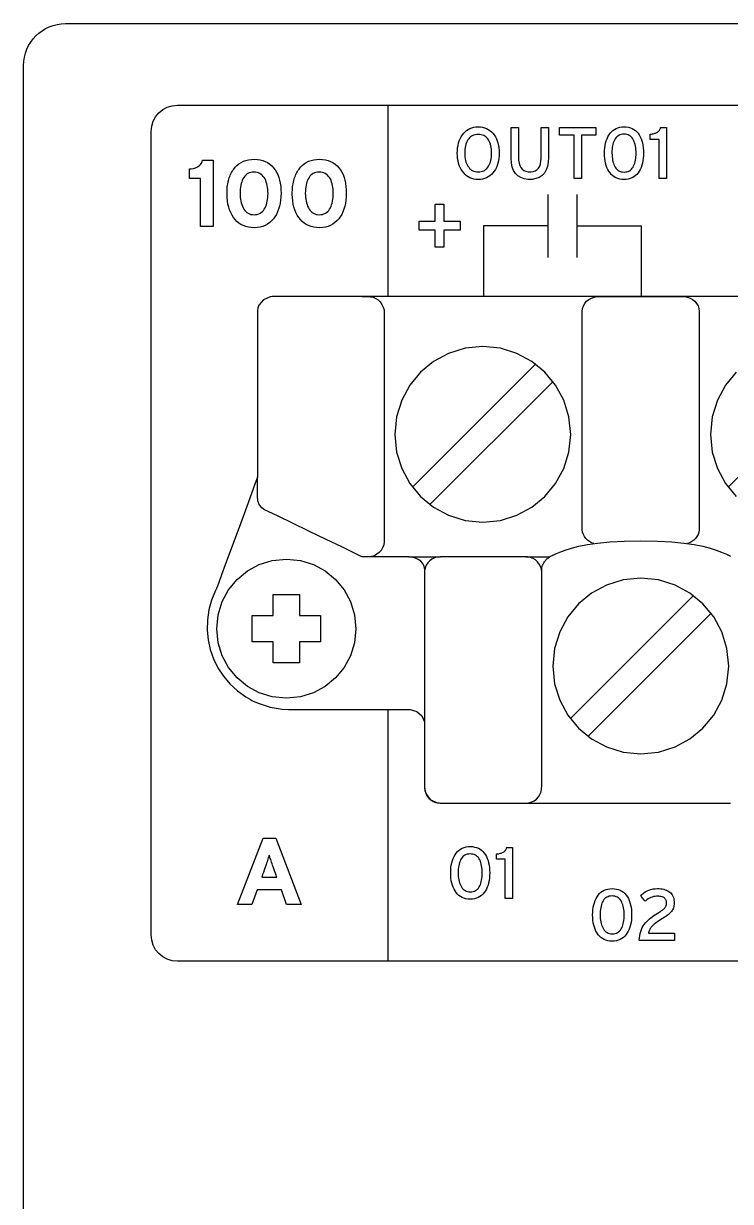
# Model space of a CAD drawing. Extents: x 1 to 47.7, y 0.2 to 35.
# Drawn here: x 25.996 to 27.341, y 12.872 to 15.115 of the extents above; entities that cross this region are included whole.
import ezdxf

# ---------------------------------------------------------------- set-up
doc = ezdxf.new("R2010")
doc.units = 0
doc.header["$MEASUREMENT"] = 0
doc.layers.add('8_0_____DWG', color=7, linetype='CONTINUOUS')

msp = doc.modelspace()

# ---------------------------------------------------------------- linework, layer by layer
at = {"layer": '8_0_____DWG'}
for points in [[(25.9959, 12.8545), (25.9959, 12.9408), (25.9959, 13.026), (25.9959, 13.1102), (25.9959, 13.1932), (25.9959, 13.275), (25.9959, 13.3556), (25.9959, 13.4349), (25.9959, 13.5129), (25.9959, 13.5895), (25.9959, 13.6646), (25.9959, 13.7383), (25.9959, 13.8105), (25.9959, 13.8811), (25.9959, 13.9501), (25.9959, 14.0175), (25.9959, 14.0831), (25.9959, 14.147), (25.9959, 14.209), (25.9959, 14.2692), (25.9959, 14.3276), (25.9959, 14.3839), (25.9959, 14.4383), (25.9959, 14.4906), (25.9959, 14.5409), (25.9959, 14.589), (25.9959, 14.6122), (25.9959, 14.6349), (25.9959, 14.657), (25.9959, 14.6786), (25.9959, 14.6996), (25.9959, 14.72), (25.9959, 14.7398), (25.9959, 14.7591), (25.9959, 14.7777), (25.9959, 14.7958), (25.9959, 14.8132), (25.9959, 14.83), (25.9959, 14.8463), (25.9959, 14.8618), (25.9959, 14.8768), (25.9959, 14.8911), (25.9959, 14.9048), (25.9959, 14.9179), (25.9959, 14.9303), (25.9959, 14.942), (25.9959, 14.9531), (25.9959, 14.9635), (25.9959, 14.9732), (25.9959, 14.9822), (25.9959, 14.9906), (25.9959, 14.9982), (25.9959, 15.0052), (25.9959, 15.0114), (25.9959, 15.0169), (25.9959, 15.0217), (25.9959, 15.0258), (25.9959, 15.0292), (25.9959, 15.0318), (25.9959, 15.0337), (25.9959, 15.0348), (25.9959, 15.0352), (25.9963, 15.0434), (25.9975, 15.0513), (25.9995, 15.059), (26.0022, 15.0663), (26.0056, 15.0733), (26.0096, 15.0799), (26.0142, 15.0861), (26.0193, 15.0918), (26.025, 15.0969), (26.0312, 15.1015), (26.0378, 15.1056), (26.0448, 15.1089), (26.0521, 15.1116), (26.0598, 15.1136), (26.0677, 15.1148), (26.0759, 15.1152), (26.0767, 15.1152), (26.079, 15.1152), (26.0829, 15.1152), (26.0883, 15.1152), (26.0952, 15.1152), (26.1036, 15.1152), (26.1135, 15.1152), (26.1249, 15.1152), (26.1378, 15.1152), (26.1521, 15.1152), (26.1679, 15.1152), (26.185, 15.1152), (26.2036, 15.1152), (26.2237, 15.1152), (26.2451, 15.1152), (26.2678, 15.1152), (26.292, 15.1152), (26.3175, 15.1152), (26.3444, 15.1152), (26.3725, 15.1152), (26.402, 15.1152), (26.4329, 15.1152), (26.465, 15.1152), (26.4984, 15.1152), (26.533, 15.1152), (26.569, 15.1152), (26.6061, 15.1152), (26.6445, 15.1152), (26.6842, 15.1152), (26.725, 15.1152), (26.767, 15.1152), (26.8103, 15.1152), (26.8546, 15.1152), (26.9002, 15.1152), (26.9469, 15.1152), (26.9947, 15.1152), (27.0437, 15.1152), (27.0938, 15.1152), (27.145, 15.1152), (27.1972, 15.1152), (27.2506, 15.1152), (27.305, 15.1152), (27.3604, 15.1152)], [(27.3976, 13.3298), (27.3168, 13.3298), (27.2385, 13.3298), (27.1628, 13.3298), (27.0899, 13.3298), (27.0196, 13.3298), (26.9522, 13.3298), (26.8876, 13.3298), (26.826, 13.3298), (26.7674, 13.3298), (26.7118, 13.3298), (26.6593, 13.3298), (26.6101, 13.3298), (26.5641, 13.3298), (26.5423, 13.3298), (26.5214, 13.3298), (26.5013, 13.3298), (26.4821, 13.3298), (26.4637, 13.3298), (26.4462, 13.3298), (26.4295, 13.3298), (26.4138, 13.3298), (26.399, 13.3298), (26.385, 13.3298), (26.372, 13.3298), (26.3598, 13.3298), (26.3486, 13.3298), (26.3384, 13.3298), (26.329, 13.3298), (26.3207, 13.3298), (26.3132, 13.3298), (26.3068, 13.3298), (26.3013, 13.3298), (26.2968, 13.3298), (26.2932, 13.3298), (26.2907, 13.3298), (26.2892, 13.3298), (26.2887, 13.3298), (26.2786, 13.3308), (26.2692, 13.3337), (26.2607, 13.3383), (26.2533, 13.3444), (26.2472, 13.3518), (26.2426, 13.3603), (26.2397, 13.3697), (26.2387, 13.3798), (26.2387, 13.3809), (26.2387, 13.3842), (26.2387, 13.3896), (26.2387, 13.397), (26.2387, 13.4064), (26.2387, 13.4176), (26.2387, 13.4307), (26.2387, 13.4455), (26.2387, 13.4621), (26.2387, 13.4802), (26.2387, 13.4999), (26.2387, 13.521), (26.2387, 13.5435), (26.2387, 13.5674), (26.2387, 13.5925), (26.2387, 13.6189), (26.2387, 13.6463), (26.2387, 13.6748), (26.2387, 13.7043), (26.2387, 13.7347), (26.2387, 13.7979), (26.2387, 13.8639), (26.2387, 13.9322), (26.2387, 14.0021), (26.2387, 14.1448), (26.2387, 14.2875), (26.2387, 14.3574), (26.2387, 14.4257), (26.2387, 14.4917), (26.2387, 14.5549), (26.2387, 14.5853), (26.2387, 14.6148), (26.2387, 14.6433), (26.2387, 14.6707), (26.2387, 14.6971), (26.2387, 14.7222), (26.2387, 14.7461), (26.2387, 14.7686), (26.2387, 14.7897), (26.2387, 14.8094), (26.2387, 14.8275), (26.2387, 14.8441), (26.2387, 14.8589), (26.2387, 14.872), (26.2387, 14.8832), (26.2387, 14.8926), (26.2387, 14.9), (26.2387, 14.9054), (26.2387, 14.9087), (26.2387, 14.9098), (26.2397, 14.9199), (26.2426, 14.9293), (26.2472, 14.9378), (26.2533, 14.9452), (26.2607, 14.9513), (26.2692, 14.9559), (26.2786, 14.9588), (26.2887, 14.9598), (26.2892, 14.9598), (26.2907, 14.9598), (26.2932, 14.9598), (26.2968, 14.9598), (26.3013, 14.9598), (26.3068, 14.9598), (26.3132, 14.9598), (26.3207, 14.9598), (26.329, 14.9598), (26.3384, 14.9598), (26.3486, 14.9598), (26.3598, 14.9598), (26.372, 14.9598), (26.385, 14.9598), (26.399, 14.9598), (26.4138, 14.9598), (26.4295, 14.9598), (26.4462, 14.9598), (26.4637, 14.9598), (26.4821, 14.9598), (26.5013, 14.9598), (26.5214, 14.9598), (26.5423, 14.9598), (26.5641, 14.9598), (26.6101, 14.9598), (26.6593, 14.9598), (26.7118, 14.9598), (26.7674, 14.9598), (26.826, 14.9598), (26.8876, 14.9598), (26.9522, 14.9598), (27.0196, 14.9598), (27.0899, 14.9598), (27.1628, 14.9598), (27.2385, 14.9598), (27.3168, 14.9598), (27.3976, 14.9598)], [(26.6887, 14.9598), (26.6887, 14.5953)], [(27.0574, 14.9028), (27.0574, 14.8199), (27.0433, 14.8199), (27.0433, 14.9028), (27.0159, 14.9028), (27.0159, 14.9171), (27.0849, 14.9171), (27.0849, 14.9028), (27.0574, 14.9028)], [(26.9934, 14.7899), (26.9934, 14.6699)], [(27.0484, 14.7899), (27.0484, 14.6699)], [(26.7958, 14.7221), (26.7958, 14.6897), (26.7793, 14.6897), (26.7793, 14.7221), (26.7486, 14.7221), (26.7486, 14.7387), (26.7793, 14.7387), (26.7793, 14.7712), (26.7958, 14.7712), (26.7958, 14.7387), (26.8266, 14.7387), (26.8266, 14.7221), (26.7958, 14.7221)], [(26.9934, 14.7299), (26.8709, 14.7299), (26.8709, 14.5953)], [(27.0484, 14.7299), (27.1709, 14.7299), (27.1709, 14.5953)], [(27.4554, 14.5953), (27.339, 14.5953), (27.2278, 14.5953), (27.1225, 14.5953), (27.0234, 14.5953), (26.931, 14.5953), (26.8457, 14.5953), (26.8059, 14.5953), (26.768, 14.5953), (26.7321, 14.5953), (26.6983, 14.5953), (26.6666, 14.5953), (26.6371, 14.5953), (26.6097, 14.5953), (26.5847, 14.5953), (26.562, 14.5953), (26.5417, 14.5953), (26.5239, 14.5953), (26.5086, 14.5953), (26.4958, 14.5953), (26.4856, 14.5953), (26.4781, 14.5953), (26.4734, 14.5953), (26.4709, 14.5953), (26.469, 14.5952), (26.4653, 14.5947), (26.4522, 14.5893), (26.4437, 14.5793), (26.4417, 14.5731), (26.4413, 14.5698), (26.4413, 14.5656), (26.4413, 14.56), (26.4413, 14.5521), (26.4413, 14.5302), (26.4413, 14.5019), (26.4413, 14.4688), (26.4413, 14.3957), (26.4413, 14.3594), (26.4413, 14.3256), (26.4413, 14.2961), (26.4413, 14.2728), (26.4413, 14.2641), (26.4413, 14.2575), (26.4413, 14.2534), (26.4413, 14.252), (26.441, 14.2511), (26.44, 14.2483), (26.4362, 14.2381), (26.4305, 14.2225), (26.4232, 14.2027), (26.4059, 14.1557), (26.3879, 14.1068), (26.3797, 14.0846), (26.3728, 14.0656), (26.3674, 14.051), (26.3641, 14.0419), (26.3633, 14.0399), (26.3632, 14.0396), (26.3613, 14.0359), (26.3536, 14.0175), (26.3484, 13.9987), (26.3456, 13.9796), (26.3452, 13.9605), (26.347, 13.9417), (26.3511, 13.9232), (26.3574, 13.9054), (26.3657, 13.8884), (26.3761, 13.8724), (26.3885, 13.8578), (26.4027, 13.8445), (26.4188, 13.833), (26.4275, 13.8279), (26.4301, 13.8266), (26.4315, 13.8259), (26.4423, 13.821), (26.4648, 13.8137), (26.4882, 13.8097), (26.5001, 13.8091), (26.504, 13.8091), (26.5122, 13.8091), (26.5267, 13.8091), (26.5461, 13.8091), (26.5692, 13.8091), (26.5946, 13.8091), (26.6471, 13.8091), (26.6717, 13.8091), (26.6934, 13.8091), (26.711, 13.8091), (26.7232, 13.8091), (26.7286, 13.8091), (26.7315, 13.809), (26.7439, 13.8052), (26.7534, 13.7971), (26.7589, 13.7857), (26.7589, 13.7836), (26.7589, 13.7775), (26.7589, 13.7683), (26.7589, 13.7566), (26.7589, 13.7), (26.7589, 13.6869), (26.7589, 13.6757), (26.7589, 13.6671), (26.7589, 13.6617), (26.7592, 13.6559), (26.7613, 13.6489), (26.7698, 13.6378), (26.7829, 13.6317), (26.7866, 13.6312), (26.7885, 13.6311), (26.7909, 13.6311), (26.7957, 13.6311), (26.8032, 13.6311), (26.8134, 13.6311), (26.8261, 13.6311), (26.8415, 13.6311), (26.8593, 13.6311), (26.8796, 13.6311), (26.9023, 13.6311), (26.9273, 13.6311), (26.9547, 13.6311), (26.9842, 13.6311), (27.0159, 13.6311), (27.0497, 13.6311), (27.0856, 13.6311), (27.1235, 13.6311), (27.1633, 13.6311), (27.2486, 13.6311), (27.3411, 13.6311)], [(26.64, 14.5953), (26.6404, 14.5953), (26.6417, 14.5953), (26.6435, 14.5953), (26.6456, 14.5953), (26.6478, 14.5953), (26.6497, 14.5953), (26.6513, 14.5953), (26.6522, 14.5953), (26.6552, 14.5951), (26.6608, 14.594), (26.6659, 14.5919), (26.6705, 14.5889), (26.6745, 14.5851), (26.6778, 14.5806), (26.6802, 14.5755), (26.6818, 14.5699), (26.6823, 14.5639), (26.6823, 14.5474), (26.6823, 14.5033), (26.6823, 14.4403), (26.6823, 14.3666), (26.6823, 14.2909), (26.6823, 14.2214), (26.6823, 14.1668), (26.6823, 14.1355), (26.6822, 14.1281), (26.6811, 14.1224), (26.6791, 14.117), (26.6762, 14.1122), (26.6726, 14.108), (26.6683, 14.1046), (26.6634, 14.102), (26.658, 14.1004), (26.6523, 14.0998), (26.6519, 14.0998), (26.6506, 14.0998), (26.6488, 14.0998), (26.6467, 14.0998), (26.6445, 14.0998), (26.6425, 14.0998), (26.641, 14.0998), (26.6401, 14.0998), (26.6381, 14.1007), (26.6246, 14.1072), (26.6012, 14.1186), (26.5714, 14.133), (26.5389, 14.1487), (26.5073, 14.1639), (26.4802, 14.177), (26.4613, 14.1861), (26.4542, 14.1896), (26.4516, 14.1914), (26.4492, 14.1934), (26.4471, 14.1956), (26.4452, 14.1981), (26.4437, 14.2007), (26.4426, 14.2035), (26.4418, 14.2064), (26.4414, 14.2095), (26.4413, 14.2114), (26.4413, 14.2144), (26.4413, 14.2196), (26.4413, 14.2261), (26.4413, 14.2333), (26.4413, 14.2403), (26.4413, 14.2463), (26.4413, 14.2504), (26.4413, 14.252)], [(27.0812, 14.1253), (27.0767, 14.1268), (27.0726, 14.1289), (27.0689, 14.1316), (27.0657, 14.1348), (27.0631, 14.1384), (27.061, 14.1424), (27.0595, 14.1468), (27.0588, 14.1514), (27.0587, 14.1589), (27.0587, 14.1912), (27.0587, 14.2453), (27.0587, 14.3129), (27.0587, 14.3859), (27.0587, 14.4559), (27.0587, 14.5148), (27.0587, 14.5541), (27.0588, 14.5668), (27.0595, 14.5724), (27.0612, 14.5776), (27.0638, 14.5823), (27.0673, 14.5864), (27.0714, 14.5899), (27.0762, 14.5926), (27.0814, 14.5944), (27.0871, 14.5952), (27.0921, 14.5953), (27.1062, 14.5953), (27.1285, 14.5953), (27.1557, 14.5953), (27.1846, 14.5953), (27.2118, 14.5953), (27.2341, 14.5953), (27.2483, 14.5953), (27.2533, 14.5952), (27.2589, 14.5944), (27.2642, 14.5926), (27.2689, 14.5899), (27.2731, 14.5864), (27.2765, 14.5823), (27.2792, 14.5776), (27.2809, 14.5724), (27.2816, 14.5668), (27.2816, 14.5541), (27.2816, 14.5148), (27.2816, 14.4559), (27.2816, 14.3859), (27.2816, 14.3129), (27.2816, 14.2453), (27.2816, 14.1912), (27.2816, 14.1589), (27.2815, 14.1514), (27.2808, 14.1468), (27.2793, 14.1424), (27.2772, 14.1383), (27.2745, 14.1347), (27.2713, 14.1315), (27.2675, 14.1288), (27.2634, 14.1267), (27.2589, 14.1253)], [(26.7358, 14.2327), (26.9701, 14.4669)], [(27.3366, 14.2327), (27.5708, 14.4669)], [(27.352, 14.4512), (27.3316, 14.4264), (27.3161, 14.398), (27.3064, 14.3666), (27.303, 14.3329), (27.3064, 14.2992), (27.3161, 14.2678), (27.3316, 14.2395), (27.352, 14.2147)], [(26.7692, 14.1992), (27.0035, 14.4335)], [(26.9817, 14.0706), (26.9817, 14.0721), (26.9818, 14.0737), (26.9818, 14.0753), (26.9819, 14.0769), (26.982, 14.0784), (26.9822, 14.0799), (26.9824, 14.0813), (26.9827, 14.0825), (26.9831, 14.0837), (26.9837, 14.0849), (26.9844, 14.0862), (26.9852, 14.0874), (26.986, 14.0887), (26.9868, 14.09), (26.9877, 14.0912), (26.9885, 14.0925), (26.9893, 14.0937), (26.9905, 14.0949), (26.9918, 14.096), (26.9931, 14.0969), (26.9944, 14.0979), (26.9956, 14.0987), (26.9968, 14.0995), (26.9981, 14.1003), (26.9993, 14.101), (27.0005, 14.1017), (27.0017, 14.1023), (27.0028, 14.1029), (27.0038, 14.1034), (27.0049, 14.1039), (27.006, 14.1044), (27.0072, 14.1049), (27.0085, 14.1055), (27.01, 14.1061), (27.0164, 14.1086), (27.0266, 14.1124), (27.0384, 14.1162), (27.0523, 14.1199), (27.0686, 14.1232), (27.0881, 14.1261), (27.1112, 14.1284), (27.1384, 14.1299), (27.1702, 14.1304), (27.2021, 14.1299), (27.2293, 14.1284), (27.2523, 14.1261), (27.2718, 14.1232), (27.2882, 14.1199), (27.302, 14.1162), (27.3138, 14.1124), (27.3241, 14.1086), (27.3304, 14.1061), (27.3319, 14.1055), (27.3332, 14.1049), (27.3344, 14.1044), (27.3355, 14.1039), (27.3366, 14.1034), (27.3376, 14.1029), (27.3387, 14.1023), (27.3399, 14.1017), (27.3411, 14.101)], [(26.7595, 14.0756), (26.7581, 14.0816), (26.7555, 14.0869), (26.7517, 14.0914), (26.747, 14.095), (26.7416, 14.0976), (26.7354, 14.0993), (26.7288, 14.0998), (26.7246, 14.0998), (26.7136, 14.0998), (26.6987, 14.0998), (26.6824, 14.0998), (26.6675, 14.0998), (26.6566, 14.0998), (26.6523, 14.0998)], [(26.7288, 14.0998), (26.7434, 14.0998)], [(26.7434, 14.0998), (26.7889, 14.0998)], [(26.9518, 14.0998), (26.9973, 14.0998)], [(26.4709, 13.988), (26.4709, 14.0283), (26.5209, 14.0283), (26.5209, 13.988), (26.561, 13.988), (26.561, 13.9381), (26.5209, 13.9381), (26.5209, 13.8981), (26.4709, 13.8981), (26.4709, 13.9381), (26.4308, 13.9381), (26.4308, 13.988), (26.4709, 13.988)], [(27.0364, 13.7917), (27.2707, 14.0259)], [(27.0699, 13.7582), (27.3041, 13.9925)], [(26.6887, 13.8091), (26.6887, 13.3298)], [(26.4964, 13.4377), (26.4865, 13.4658), (26.4403, 13.4658), (26.4303, 13.4377), (26.4032, 13.4377), (26.4516, 13.564), (26.4761, 13.564), (26.5242, 13.4377), (26.4964, 13.4377)]]:
    msp.add_lwpolyline(points, dxfattribs=at)
for points in [[(26.9008, 14.8685), (26.9007, 14.8634), (26.9002, 14.8584), (26.8995, 14.8538), (26.8984, 14.8493), (26.8971, 14.8452), (26.8955, 14.8412), (26.8936, 14.8376), (26.8914, 14.8341), (26.8889, 14.8309), (26.8862, 14.8281), (26.8832, 14.8255), (26.88, 14.8234), (26.8766, 14.8216), (26.873, 14.8203), (26.8692, 14.8192), (26.8652, 14.8186), (26.8609, 14.8183), (26.8567, 14.8186), (26.8527, 14.8192), (26.8489, 14.8203), (26.8453, 14.8216), (26.842, 14.8234), (26.8388, 14.8255), (26.8359, 14.8281), (26.8333, 14.8309), (26.8308, 14.8341), (26.8285, 14.8376), (26.8266, 14.8412), (26.8249, 14.8452), (26.8236, 14.8493), (26.8225, 14.8538), (26.8217, 14.8584), (26.8213, 14.8634), (26.8211, 14.8685), (26.8213, 14.8737), (26.8217, 14.8786), (26.8225, 14.8833), (26.8236, 14.8878), (26.8249, 14.892), (26.8266, 14.8959), (26.8285, 14.8996), (26.8308, 14.9031), (26.8333, 14.9063), (26.8359, 14.9091), (26.8388, 14.9116), (26.842, 14.9137), (26.8453, 14.9154), (26.8489, 14.9168), (26.8527, 14.9178), (26.8567, 14.9184), (26.8609, 14.9186), (26.8652, 14.9184), (26.8692, 14.9178), (26.873, 14.9168), (26.8766, 14.9154), (26.88, 14.9137), (26.8832, 14.9116), (26.8862, 14.9091), (26.8889, 14.9063), (26.8914, 14.9031), (26.8936, 14.8996), (26.8955, 14.8959), (26.8971, 14.892), (26.8984, 14.8878), (26.8995, 14.8833), (26.9002, 14.8786), (26.9007, 14.8737)], [(26.9949, 14.8604), (26.9943, 14.8513), (26.9928, 14.8433), (26.9904, 14.8364), (26.9869, 14.8306), (26.9825, 14.8259), (26.9772, 14.8224), (26.9708, 14.8199), (26.9636, 14.8186), (26.9555, 14.8185), (26.9482, 14.8196), (26.9418, 14.8219), (26.9364, 14.8253), (26.9319, 14.8297), (26.9283, 14.8353), (26.9257, 14.842), (26.9241, 14.8499), (26.9234, 14.8588), (26.9234, 14.8621), (26.9234, 14.8671), (26.9234, 14.8748), (26.9234, 14.884), (26.9234, 14.8938), (26.9234, 14.903), (26.9234, 14.9107), (26.9234, 14.9157), (26.9234, 14.9171), (26.9241, 14.9171), (26.9257, 14.9171), (26.9278, 14.9171), (26.9302, 14.9171), (26.9326, 14.9171), (26.9348, 14.9171), (26.9365, 14.9171), (26.9374, 14.9171), (26.9375, 14.9163), (26.9375, 14.912), (26.9375, 14.9048), (26.9375, 14.8959), (26.9375, 14.8862), (26.9375, 14.8768), (26.9375, 14.8688), (26.9375, 14.8632), (26.9375, 14.8611), (26.9378, 14.8549), (26.9386, 14.8495), (26.9401, 14.8449), (26.9421, 14.841), (26.9447, 14.8379), (26.9479, 14.8355), (26.9517, 14.8339), (26.9561, 14.833), (26.961, 14.8329), (26.9656, 14.8336), (26.9695, 14.8351), (26.9729, 14.8372), (26.9757, 14.8401), (26.9779, 14.8437), (26.9794, 14.848), (26.9804, 14.8531), (26.9808, 14.8589), (26.9808, 14.8615), (26.9808, 14.8666), (26.9808, 14.8743), (26.9808, 14.8837), (26.9808, 14.8936), (26.9808, 14.9029), (26.9808, 14.9106), (26.9808, 14.9157), (26.9808, 14.9171), (26.9816, 14.9171), (26.9831, 14.9171), (26.9852, 14.9171), (26.9876, 14.9171), (26.99, 14.9171), (26.9922, 14.9171), (26.9939, 14.9171), (26.9948, 14.9171), (26.9949, 14.9163), (26.9949, 14.9119), (26.9949, 14.9047), (26.9949, 14.8956), (26.9949, 14.8858), (26.9949, 14.8763), (26.9949, 14.8682), (26.9949, 14.8625)], [(27.1755, 14.8687), (27.1754, 14.8635), (27.175, 14.8586), (27.1743, 14.8539), (27.1734, 14.8495), (27.1722, 14.8453), (27.1708, 14.8414), (27.1691, 14.8376), (27.1672, 14.8342), (27.165, 14.8309), (27.1625, 14.8281), (27.1598, 14.8255), (27.1568, 14.8234), (27.1536, 14.8216), (27.1501, 14.8203), (27.1464, 14.8192), (27.1424, 14.8186), (27.1382, 14.8183), (27.1341, 14.8186), (27.1302, 14.8192), (27.1265, 14.8202), (27.1231, 14.8216), (27.1199, 14.8234), (27.1169, 14.8255), (27.1142, 14.828), (27.1118, 14.8308), (27.1096, 14.834), (27.1076, 14.8374), (27.1059, 14.8411), (27.1045, 14.845), (27.1033, 14.8492), (27.1024, 14.8536), (27.1018, 14.8583), (27.1014, 14.8632), (27.1013, 14.8684), (27.1014, 14.8736), (27.1018, 14.8785), (27.1024, 14.8832), (27.1034, 14.8876), (27.1045, 14.8918), (27.106, 14.8958), (27.1077, 14.8995), (27.1097, 14.903), (27.1119, 14.9062), (27.1144, 14.9091), (27.1171, 14.9116), (27.1201, 14.9137), (27.1233, 14.9155), (27.1267, 14.9168), (27.1304, 14.9178), (27.1343, 14.9184), (27.1385, 14.9186), (27.1427, 14.9184), (27.1467, 14.9178), (27.1504, 14.9168), (27.1538, 14.9154), (27.157, 14.9137), (27.16, 14.9116), (27.1627, 14.9091), (27.1651, 14.9063), (27.1673, 14.9031), (27.1692, 14.8997), (27.1709, 14.896), (27.1723, 14.8921), (27.1734, 14.8879), (27.1743, 14.8834), (27.175, 14.8788), (27.1754, 14.8738)], [(27.2051, 14.8199), (27.2051, 14.8228), (27.2051, 14.8303), (27.2051, 14.8412), (27.2051, 14.8539), (27.2051, 14.8669), (27.2051, 14.8789), (27.2051, 14.8883), (27.2051, 14.8937), (27.2049, 14.8944), (27.2037, 14.8944), (27.2016, 14.8944), (27.1989, 14.8944), (27.196, 14.8944), (27.1932, 14.8944), (27.1907, 14.8944), (27.189, 14.8944), (27.1884, 14.8944), (27.1884, 14.8948), (27.1884, 14.8958), (27.1884, 14.8973), (27.1884, 14.899), (27.1884, 14.9008), (27.1884, 14.9024), (27.1884, 14.9036), (27.1884, 14.9044), (27.1892, 14.9045), (27.1909, 14.9047), (27.1926, 14.905), (27.1941, 14.9053), (27.1957, 14.9057), (27.1971, 14.9062), (27.1985, 14.9067), (27.1998, 14.9073), (27.2011, 14.9079), (27.2023, 14.9086), (27.2034, 14.9094), (27.2044, 14.9103), (27.2052, 14.9113), (27.206, 14.9124), (27.2066, 14.9136), (27.2072, 14.9149), (27.2076, 14.9163), (27.2079, 14.9171), (27.2087, 14.9171), (27.2101, 14.9171), (27.212, 14.9171), (27.214, 14.9171), (27.2159, 14.9171), (27.2176, 14.9171), (27.2187, 14.9171), (27.2192, 14.9171), (27.2192, 14.9134), (27.2192, 14.9035), (27.2192, 14.8893), (27.2192, 14.8728), (27.2192, 14.8558), (27.2192, 14.8402), (27.2192, 14.8279), (27.2192, 14.8209), (27.219, 14.8199), (27.218, 14.8199), (27.2162, 14.8199), (27.214, 14.8199), (27.2115, 14.8199), (27.2091, 14.8199), (27.2071, 14.8199), (27.2056, 14.8199)], [(26.8865, 14.8685), (26.8864, 14.8723), (26.8861, 14.876), (26.8857, 14.8794), (26.885, 14.8826), (26.8842, 14.8856), (26.8833, 14.8885), (26.8821, 14.8911), (26.8808, 14.8935), (26.8792, 14.8958), (26.8775, 14.8977), (26.8757, 14.8994), (26.8736, 14.9008), (26.8714, 14.902), (26.8691, 14.9029), (26.8665, 14.9036), (26.8638, 14.904), (26.8609, 14.9041), (26.8581, 14.904), (26.8554, 14.9036), (26.8529, 14.9029), (26.8506, 14.902), (26.8484, 14.9008), (26.8464, 14.8994), (26.8445, 14.8977), (26.8428, 14.8958), (26.8413, 14.8935), (26.8399, 14.8911), (26.8387, 14.8885), (26.8377, 14.8856), (26.8369, 14.8826), (26.8363, 14.8794), (26.8358, 14.876), (26.8356, 14.8723), (26.8355, 14.8685), (26.8356, 14.8648), (26.8358, 14.8612), (26.8363, 14.8578), (26.8369, 14.8546), (26.8377, 14.8516), (26.8387, 14.8488), (26.8399, 14.8462), (26.8413, 14.8438), (26.8428, 14.8415), (26.8445, 14.8395), (26.8464, 14.8377), (26.8484, 14.8362), (26.8506, 14.835), (26.8529, 14.8341), (26.8554, 14.8334), (26.8581, 14.833), (26.8609, 14.8328), (26.8638, 14.833), (26.8665, 14.8334), (26.8691, 14.8341), (26.8714, 14.835), (26.8736, 14.8362), (26.8757, 14.8377), (26.8775, 14.8395), (26.8792, 14.8415), (26.8808, 14.8438), (26.8821, 14.8462), (26.8833, 14.8488), (26.8842, 14.8516), (26.885, 14.8546), (26.8857, 14.8578), (26.8861, 14.8612), (26.8864, 14.8648)], [(27.1613, 14.8684), (27.1612, 14.872), (27.161, 14.8755), (27.1606, 14.8788), (27.1601, 14.8819), (27.1594, 14.885), (27.1586, 14.8878), (27.1577, 14.8905), (27.1566, 14.8931), (27.1553, 14.8954), (27.1539, 14.8975), (27.1522, 14.8994), (27.1504, 14.9009), (27.1483, 14.9022), (27.1461, 14.9032), (27.1437, 14.9039), (27.1411, 14.9044), (27.1382, 14.9045), (27.1355, 14.9044), (27.1329, 14.9039), (27.1305, 14.9032), (27.1283, 14.9022), (27.1263, 14.901), (27.1245, 14.8994), (27.1228, 14.8976), (27.1214, 14.8956), (27.1201, 14.8932), (27.119, 14.8907), (27.118, 14.8881), (27.1172, 14.8852), (27.1166, 14.8823), (27.1161, 14.8791), (27.1157, 14.8758), (27.1155, 14.8723), (27.1155, 14.8687), (27.1156, 14.8651), (27.1158, 14.8616), (27.1162, 14.8583), (27.1167, 14.8552), (27.1174, 14.8522), (27.1182, 14.8494), (27.1192, 14.8467), (27.1204, 14.8442), (27.1217, 14.8418), (27.1231, 14.8397), (27.1248, 14.8378), (27.1266, 14.8362), (27.1286, 14.8349), (27.1308, 14.8338), (27.1332, 14.8331), (27.1358, 14.8326), (27.1385, 14.8324), (27.1413, 14.8326), (27.1439, 14.8331), (27.1464, 14.8338), (27.1486, 14.8348), (27.1506, 14.8361), (27.1524, 14.8377), (27.1541, 14.8396), (27.1555, 14.8417), (27.1567, 14.8441), (27.1578, 14.8466), (27.1587, 14.8492), (27.1595, 14.852), (27.1601, 14.855), (27.1606, 14.8581), (27.161, 14.8614), (27.1612, 14.8648)], [(26.3325, 14.7285), (26.3325, 14.7321), (26.3325, 14.7415), (26.3325, 14.755), (26.3325, 14.7707), (26.3325, 14.7869), (26.3325, 14.8015), (26.3325, 14.8129), (26.3325, 14.8192), (26.3323, 14.8199), (26.3306, 14.8199), (26.3279, 14.8199), (26.3244, 14.8199), (26.3207, 14.8199), (26.3172, 14.8199), (26.3142, 14.8199), (26.3122, 14.8199), (26.3116, 14.8199), (26.3116, 14.8209), (26.3116, 14.8229), (26.3116, 14.8257), (26.3116, 14.829), (26.3116, 14.8322), (26.3116, 14.8351), (26.3116, 14.8373), (26.3116, 14.8384), (26.315, 14.8387), (26.3194, 14.8394), (26.3233, 14.8405), (26.3268, 14.8421), (26.3297, 14.844), (26.3322, 14.8464), (26.3342, 14.8491), (26.3357, 14.8523), (26.3366, 14.8548), (26.3378, 14.8548), (26.3402, 14.8548), (26.3434, 14.8548), (26.347, 14.8548), (26.3505, 14.8548), (26.3536, 14.8548), (26.3558, 14.8548), (26.3568, 14.8548), (26.3568, 14.8512), (26.3568, 14.8391), (26.3568, 14.8211), (26.3568, 14.7997), (26.3568, 14.7773), (26.3568, 14.7566), (26.3568, 14.74), (26.3568, 14.7302), (26.3567, 14.7285), (26.355, 14.7285), (26.3519, 14.7285), (26.348, 14.7285), (26.3438, 14.7285), (26.3396, 14.7285), (26.336, 14.7285), (26.3335, 14.7285)], [(26.4858, 14.7921), (26.4856, 14.7854), (26.485, 14.779), (26.4841, 14.7729), (26.4828, 14.7672), (26.4812, 14.7617), (26.4793, 14.7566), (26.4769, 14.7518), (26.4743, 14.7473), (26.4713, 14.7431), (26.4679, 14.7393), (26.4642, 14.7361), (26.4601, 14.7333), (26.4557, 14.731), (26.451, 14.7291), (26.4459, 14.7278), (26.4406, 14.7269), (26.4348, 14.7265), (26.4291, 14.7268), (26.4238, 14.7275), (26.4187, 14.7288), (26.414, 14.7305), (26.4096, 14.7327), (26.4055, 14.7353), (26.4018, 14.7385), (26.3984, 14.7421), (26.3953, 14.7461), (26.3925, 14.7506), (26.39, 14.7553), (26.3879, 14.7604), (26.3862, 14.7657), (26.3848, 14.7714), (26.3839, 14.7774), (26.3832, 14.7836), (26.383, 14.7902), (26.383, 14.7944), (26.3831, 14.7977), (26.3833, 14.8009), (26.3836, 14.8041), (26.3841, 14.8072), (26.3846, 14.8102), (26.3852, 14.8132), (26.3859, 14.8161), (26.3866, 14.8189), (26.3874, 14.8216), (26.3883, 14.8242), (26.3893, 14.8268), (26.3904, 14.8292), (26.3916, 14.8316), (26.3929, 14.8338), (26.3943, 14.836), (26.3958, 14.8381), (26.3984, 14.8415), (26.4018, 14.845), (26.4056, 14.8482), (26.4097, 14.8508), (26.4141, 14.853), (26.4189, 14.8547), (26.4239, 14.8559), (26.4293, 14.8566), (26.435, 14.8569), (26.4407, 14.8565), (26.4461, 14.8557), (26.4512, 14.8544), (26.4559, 14.8527), (26.4603, 14.8504), (26.4643, 14.8477), (26.4681, 14.8445), (26.4714, 14.8408), (26.4745, 14.8367), (26.4771, 14.8322), (26.4794, 14.8275), (26.4814, 14.8224), (26.483, 14.817), (26.4842, 14.8113), (26.4851, 14.8052), (26.4856, 14.7988)], [(26.61, 14.7921), (26.6098, 14.7854), (26.6092, 14.779), (26.6083, 14.7729), (26.607, 14.7672), (26.6054, 14.7617), (26.6035, 14.7566), (26.6012, 14.7518), (26.5985, 14.7473), (26.5955, 14.7431), (26.5921, 14.7393), (26.5884, 14.7361), (26.5843, 14.7333), (26.5799, 14.731), (26.5752, 14.7291), (26.5702, 14.7278), (26.5648, 14.7269), (26.5591, 14.7265), (26.5534, 14.7268), (26.548, 14.7275), (26.5429, 14.7288), (26.5382, 14.7305), (26.5338, 14.7327), (26.5297, 14.7353), (26.526, 14.7385), (26.5226, 14.7421), (26.5195, 14.7461), (26.5167, 14.7506), (26.5142, 14.7553), (26.5121, 14.7604), (26.5104, 14.7657), (26.5091, 14.7714), (26.5081, 14.7774), (26.5074, 14.7836), (26.5072, 14.7902), (26.5072, 14.7944), (26.5073, 14.7977), (26.5075, 14.8009), (26.5079, 14.8041), (26.5083, 14.8072), (26.5088, 14.8102), (26.5094, 14.8132), (26.5101, 14.8161), (26.5108, 14.8189), (26.5116, 14.8216), (26.5126, 14.8242), (26.5136, 14.8268), (26.5146, 14.8292), (26.5158, 14.8316), (26.5171, 14.8338), (26.5185, 14.836), (26.52, 14.8381), (26.5226, 14.8415), (26.5261, 14.845), (26.5298, 14.8482), (26.5339, 14.8508), (26.5383, 14.853), (26.5431, 14.8547), (26.5481, 14.8559), (26.5535, 14.8566), (26.5592, 14.8569), (26.5649, 14.8565), (26.5703, 14.8557), (26.5754, 14.8544), (26.5801, 14.8527), (26.5845, 14.8504), (26.5886, 14.8477), (26.5923, 14.8445), (26.5957, 14.8408), (26.5987, 14.8367), (26.6014, 14.8322), (26.6037, 14.8275), (26.6056, 14.8224), (26.6072, 14.817), (26.6084, 14.8113), (26.6093, 14.8052), (26.6099, 14.7988)], [(26.461, 14.7917), (26.4609, 14.7958), (26.4606, 14.7996), (26.4602, 14.8033), (26.4596, 14.8068), (26.4588, 14.8102), (26.4578, 14.8134), (26.4567, 14.8164), (26.4554, 14.8193), (26.4539, 14.8219), (26.4521, 14.8243), (26.4502, 14.8264), (26.448, 14.8281), (26.4457, 14.8295), (26.4431, 14.8307), (26.4403, 14.8315), (26.4374, 14.832), (26.4342, 14.8322), (26.431, 14.832), (26.4281, 14.8315), (26.4254, 14.8307), (26.4229, 14.8296), (26.4206, 14.8282), (26.4185, 14.8264), (26.4166, 14.8244), (26.4149, 14.8221), (26.4134, 14.8195), (26.412, 14.8166), (26.4109, 14.8137), (26.4099, 14.8105), (26.4091, 14.8072), (26.4085, 14.8036), (26.4081, 14.8), (26.4078, 14.7961), (26.4078, 14.7921), (26.4079, 14.7881), (26.4082, 14.7843), (26.4086, 14.7806), (26.4092, 14.7771), (26.41, 14.7738), (26.411, 14.7706), (26.4122, 14.7675), (26.4136, 14.7646), (26.4151, 14.7619), (26.4168, 14.7594), (26.4186, 14.7573), (26.4207, 14.7554), (26.4231, 14.7539), (26.4256, 14.7527), (26.4283, 14.7519), (26.4312, 14.7514), (26.4344, 14.7512), (26.4375, 14.7514), (26.4405, 14.7519), (26.4433, 14.7527), (26.4459, 14.7539), (26.4482, 14.7554), (26.4504, 14.7572), (26.4523, 14.7593), (26.454, 14.7617), (26.4555, 14.7644), (26.4568, 14.7673), (26.4579, 14.7703), (26.4589, 14.7735), (26.4596, 14.7768), (26.4602, 14.7803), (26.4606, 14.7839), (26.4609, 14.7877)], [(26.5852, 14.7917), (26.5851, 14.7958), (26.5849, 14.7996), (26.5844, 14.8033), (26.5838, 14.8068), (26.583, 14.8102), (26.5821, 14.8134), (26.5809, 14.8164), (26.5796, 14.8193), (26.5781, 14.8219), (26.5764, 14.8243), (26.5744, 14.8264), (26.5723, 14.8281), (26.5699, 14.8295), (26.5673, 14.8307), (26.5646, 14.8315), (26.5616, 14.832), (26.5584, 14.8322), (26.5553, 14.832), (26.5523, 14.8315), (26.5496, 14.8307), (26.5471, 14.8296), (26.5448, 14.8282), (26.5427, 14.8264), (26.5408, 14.8244), (26.5391, 14.8221), (26.5376, 14.8195), (26.5363, 14.8166), (26.5351, 14.8137), (26.5341, 14.8105), (26.5333, 14.8072), (26.5327, 14.8036), (26.5323, 14.8), (26.5321, 14.7961), (26.532, 14.7921), (26.5321, 14.7881), (26.5324, 14.7843), (26.5328, 14.7806), (26.5335, 14.7771), (26.5343, 14.7738), (26.5353, 14.7706), (26.5364, 14.7675), (26.5378, 14.7646), (26.5393, 14.7619), (26.541, 14.7594), (26.5429, 14.7573), (26.545, 14.7554), (26.5473, 14.7539), (26.5498, 14.7527), (26.5525, 14.7519), (26.5554, 14.7514), (26.5586, 14.7512), (26.5618, 14.7514), (26.5647, 14.7519), (26.5675, 14.7527), (26.5701, 14.7539), (26.5724, 14.7554), (26.5746, 14.7572), (26.5765, 14.7593), (26.5783, 14.7617), (26.5798, 14.7644), (26.581, 14.7673), (26.5821, 14.7703), (26.5831, 14.7735), (26.5838, 14.7768), (26.5844, 14.7803), (26.5849, 14.7839), (26.5851, 14.7877)], [(26.7022, 14.3329), (26.7056, 14.2992), (26.7154, 14.2678), (26.7308, 14.2395), (26.7512, 14.2147), (26.776, 14.1943), (26.8045, 14.1789), (26.8359, 14.1692), (26.8696, 14.1658), (26.9033, 14.1692), (26.9347, 14.1789), (26.9631, 14.1943), (26.9879, 14.2147), (27.0083, 14.2395), (27.0238, 14.2678), (27.0335, 14.2992), (27.0369, 14.3329), (27.0335, 14.3666), (27.0238, 14.398), (27.0083, 14.4264), (26.9879, 14.4512), (26.9631, 14.4717), (26.9347, 14.4872), (26.9033, 14.4969), (26.8696, 14.5003), (26.8359, 14.4969), (26.8045, 14.4872), (26.776, 14.4717), (26.7512, 14.4512), (26.7308, 14.4264), (26.7154, 14.398), (26.7056, 14.3666)], [(26.6284, 13.963), (26.6257, 13.9363), (26.618, 13.9115), (26.6057, 13.889), (26.5896, 13.8694), (26.57, 13.8532), (26.5475, 13.841), (26.5226, 13.8332), (26.4959, 13.8306), (26.4692, 13.8332), (26.4443, 13.841), (26.4218, 13.8532), (26.4022, 13.8694), (26.3861, 13.889), (26.3739, 13.9115), (26.3661, 13.9363), (26.3634, 13.963), (26.3661, 13.9897), (26.3739, 14.0146), (26.3861, 14.0371), (26.4022, 14.0567), (26.4218, 14.0729), (26.4443, 14.0851), (26.4692, 14.0928), (26.4959, 14.0955), (26.5226, 14.0928), (26.5475, 14.0851), (26.57, 14.0729), (26.5896, 14.0567), (26.6057, 14.0371), (26.618, 14.0146), (26.6257, 13.9897)], [(26.9817, 14.0706), (26.9812, 14.0762), (26.9796, 14.0814), (26.9772, 14.0861), (26.9739, 14.0903), (26.9699, 14.0939), (26.9653, 14.0967), (26.9602, 14.0987), (26.9546, 14.0997), (26.9501, 14.0998), (26.9383, 14.0998), (26.9178, 14.0998), (26.8917, 14.0998), (26.8631, 14.0998), (26.8354, 14.0998), (26.8117, 14.0998), (26.7951, 14.0998), (26.7889, 14.0998), (26.7832, 14.0993), (26.7779, 14.0978), (26.773, 14.0954), (26.7687, 14.0922), (26.765, 14.0883), (26.7621, 14.0838), (26.7601, 14.0788), (26.759, 14.0734), (26.7589, 14.0665), (26.7589, 14.0368), (26.7589, 13.985), (26.7589, 13.9192), (26.7589, 13.8474), (26.7589, 13.7776), (26.7589, 13.7178), (26.7589, 13.676), (26.7589, 13.6603), (26.7594, 13.6548), (26.761, 13.6496), (26.7635, 13.6448), (26.7667, 13.6406), (26.7707, 13.637), (26.7754, 13.6342), (26.7805, 13.6323), (26.786, 13.6312), (26.7905, 13.6311), (26.8023, 13.6311), (26.8229, 13.6311), (26.849, 13.6311), (26.8775, 13.6311), (26.9052, 13.6311), (26.9289, 13.6311), (26.9455, 13.6311), (26.9518, 13.6311), (26.9575, 13.6316), (26.9628, 13.6331), (26.9677, 13.6355), (26.972, 13.6387), (26.9756, 13.6426), (26.9785, 13.6471), (26.9805, 13.6521), (26.9816, 13.6575), (26.9817, 13.6644), (26.9817, 13.6942), (26.9817, 13.7459), (26.9817, 13.8117), (26.9817, 13.8835), (26.9817, 13.9534), (26.9817, 14.0131), (26.9817, 14.0549)], [(27.0029, 13.8919), (27.0063, 13.8582), (27.016, 13.8268), (27.0314, 13.7985), (27.0519, 13.7737), (27.0767, 13.7533), (27.1051, 13.7379), (27.1365, 13.7282), (27.1703, 13.7248), (27.204, 13.7282), (27.2354, 13.7379), (27.2638, 13.7533), (27.2885, 13.7737), (27.309, 13.7985), (27.3244, 13.8268), (27.3342, 13.8582), (27.3376, 13.8919), (27.3342, 13.9256), (27.3244, 13.957), (27.309, 13.9854), (27.2885, 14.0102), (27.2638, 14.0307), (27.2354, 14.0462), (27.204, 14.0559), (27.1703, 14.0593), (27.1365, 14.0559), (27.1051, 14.0462), (27.0767, 14.0307), (27.0519, 14.0102), (27.0314, 13.9854), (27.016, 13.957), (27.0063, 13.9256)], [(26.8829, 13.4982), (26.8827, 13.4931), (26.8823, 13.4882), (26.8817, 13.4835), (26.8808, 13.4791), (26.8796, 13.4749), (26.8782, 13.4709), (26.8765, 13.4672), (26.8745, 13.4637), (26.8723, 13.4605), (26.8698, 13.4576), (26.8671, 13.4551), (26.8641, 13.453), (26.8609, 13.4512), (26.8575, 13.4498), (26.8538, 13.4488), (26.8498, 13.4482), (26.8456, 13.4479), (26.8414, 13.4482), (26.8375, 13.4488), (26.8338, 13.4498), (26.8304, 13.4512), (26.8272, 13.4529), (26.8243, 13.455), (26.8216, 13.4575), (26.8191, 13.4604), (26.8169, 13.4636), (26.815, 13.467), (26.8133, 13.4707), (26.8118, 13.4746), (26.8107, 13.4788), (26.8098, 13.4832), (26.8091, 13.4879), (26.8087, 13.4928), (26.8086, 13.498), (26.8087, 13.5031), (26.8091, 13.508), (26.8098, 13.5127), (26.8107, 13.5172), (26.8119, 13.5214), (26.8133, 13.5253), (26.8151, 13.529), (26.817, 13.5325), (26.8193, 13.5358), (26.8218, 13.5387), (26.8245, 13.5412), (26.8274, 13.5433), (26.8306, 13.545), (26.8341, 13.5464), (26.8378, 13.5474), (26.8417, 13.548), (26.8459, 13.5482), (26.8501, 13.548), (26.854, 13.5473), (26.8577, 13.5464), (26.8612, 13.545), (26.8644, 13.5433), (26.8673, 13.5412), (26.87, 13.5387), (26.8724, 13.5359), (26.8746, 13.5327), (26.8766, 13.5292), (26.8782, 13.5256), (26.8796, 13.5216), (26.8808, 13.5174), (26.8817, 13.513), (26.8823, 13.5083), (26.8827, 13.5034)], [(26.9124, 13.4495), (26.9124, 13.4523), (26.9124, 13.4599), (26.9124, 13.4708), (26.9124, 13.4835), (26.9124, 13.4965), (26.9124, 13.5085), (26.9124, 13.5179), (26.9124, 13.5233), (26.9123, 13.524), (26.911, 13.524), (26.9089, 13.524), (26.9063, 13.524), (26.9033, 13.524), (26.9005, 13.524), (26.8981, 13.524), (26.8964, 13.524), (26.8957, 13.524), (26.8957, 13.5244), (26.8957, 13.5254), (26.8957, 13.5269), (26.8957, 13.5286), (26.8957, 13.5303), (26.8957, 13.5319), (26.8957, 13.5332), (26.8957, 13.5339), (26.8966, 13.5341), (26.8983, 13.5343), (26.8999, 13.5346), (26.9015, 13.5349), (26.903, 13.5353), (26.9045, 13.5357), (26.9059, 13.5363), (26.9072, 13.5368), (26.9085, 13.5375), (26.9097, 13.5382), (26.9107, 13.539), (26.9117, 13.5399), (26.9126, 13.5409), (26.9133, 13.542), (26.914, 13.5432), (26.9145, 13.5445), (26.9149, 13.5459), (26.9152, 13.5467), (26.9161, 13.5467), (26.9175, 13.5467), (26.9193, 13.5467), (26.9213, 13.5467), (26.9233, 13.5467), (26.9249, 13.5467), (26.9261, 13.5467), (26.9265, 13.5467), (26.9265, 13.5429), (26.9265, 13.533), (26.9265, 13.5189), (26.9265, 13.5023), (26.9265, 13.4853), (26.9265, 13.4697), (26.9265, 13.4575), (26.9265, 13.4504), (26.9264, 13.4495), (26.9254, 13.4495), (26.9236, 13.4495), (26.9213, 13.4495), (26.9189, 13.4495), (26.9165, 13.4495), (26.9144, 13.4495), (26.913, 13.4495)], [(26.4697, 13.5127), (26.4687, 13.5156), (26.4678, 13.5183), (26.4669, 13.5209), (26.4661, 13.5233), (26.4653, 13.5257), (26.4646, 13.5279), (26.464, 13.53), (26.4635, 13.532), (26.4629, 13.5308), (26.4623, 13.5288), (26.4616, 13.5266), (26.4609, 13.5243), (26.4601, 13.5219), (26.4593, 13.5193), (26.4584, 13.5167), (26.4574, 13.5139), (26.4569, 13.5124), (26.4562, 13.5104), (26.4551, 13.5072), (26.4537, 13.5033), (26.4522, 13.4991), (26.4508, 13.4952), (26.4497, 13.492), (26.449, 13.4901), (26.4491, 13.4898), (26.4511, 13.4898), (26.4549, 13.4898), (26.4597, 13.4898), (26.4649, 13.4898), (26.47, 13.4898), (26.4742, 13.4898), (26.477, 13.4898), (26.4778, 13.4898), (26.4773, 13.4911), (26.4764, 13.4938), (26.4751, 13.4975), (26.4736, 13.5017), (26.4722, 13.5057), (26.4709, 13.5093), (26.47, 13.5118)], [(26.8686, 13.498), (26.8685, 13.5016), (26.8683, 13.505), (26.868, 13.5084), (26.8674, 13.5115), (26.8668, 13.5145), (26.866, 13.5174), (26.865, 13.5201), (26.864, 13.5226), (26.8627, 13.525), (26.8612, 13.5271), (26.8596, 13.5289), (26.8577, 13.5305), (26.8557, 13.5318), (26.8535, 13.5328), (26.851, 13.5335), (26.8484, 13.5339), (26.8456, 13.5341), (26.8428, 13.5339), (26.8402, 13.5335), (26.8379, 13.5328), (26.8357, 13.5318), (26.8336, 13.5305), (26.8318, 13.529), (26.8302, 13.5272), (26.8287, 13.5251), (26.8275, 13.5228), (26.8264, 13.5203), (26.8254, 13.5176), (26.8246, 13.5148), (26.8239, 13.5118), (26.8234, 13.5087), (26.8231, 13.5054), (26.8229, 13.5019), (26.8228, 13.4982), (26.8229, 13.4946), (26.8231, 13.4912), (26.8235, 13.4879), (26.8241, 13.4848), (26.8247, 13.4818), (26.8256, 13.479), (26.8266, 13.4763), (26.8277, 13.4738), (26.829, 13.4714), (26.8305, 13.4692), (26.8321, 13.4673), (26.8339, 13.4657), (26.8359, 13.4644), (26.8381, 13.4634), (26.8405, 13.4626), (26.8431, 13.4622), (26.8459, 13.462), (26.8487, 13.4622), (26.8513, 13.4626), (26.8537, 13.4634), (26.8559, 13.4644), (26.8579, 13.4657), (26.8598, 13.4673), (26.8614, 13.4691), (26.8628, 13.4713), (26.8641, 13.4737), (26.8651, 13.4761), (26.8661, 13.4788), (26.8668, 13.4816), (26.8675, 13.4845), (26.868, 13.4876), (26.8683, 13.4909), (26.8685, 13.4944)], [(27.1529, 13.4182), (27.1528, 13.413), (27.1524, 13.4081), (27.1517, 13.4035), (27.1508, 13.399), (27.1496, 13.3948), (27.1482, 13.3909), (27.1465, 13.3872), (27.1446, 13.3837), (27.1424, 13.3805), (27.1399, 13.3776), (27.1372, 13.3751), (27.1342, 13.3729), (27.131, 13.3712), (27.1275, 13.3698), (27.1238, 13.3688), (27.1198, 13.3681), (27.1156, 13.3679), (27.1115, 13.3681), (27.1076, 13.3688), (27.1039, 13.3698), (27.1005, 13.3711), (27.0973, 13.3729), (27.0943, 13.375), (27.0916, 13.3775), (27.0892, 13.3803), (27.087, 13.3835), (27.085, 13.387), (27.0833, 13.3906), (27.0819, 13.3946), (27.0807, 13.3987), (27.0798, 13.4032), (27.0792, 13.4078), (27.0788, 13.4127), (27.0787, 13.4179), (27.0788, 13.4231), (27.0792, 13.428), (27.0798, 13.4327), (27.0808, 13.4371), (27.0819, 13.4413), (27.0834, 13.4453), (27.0851, 13.449), (27.0871, 13.4525), (27.0893, 13.4557), (27.0918, 13.4586), (27.0945, 13.4611), (27.0975, 13.4633), (27.1007, 13.465), (27.1041, 13.4664), (27.1078, 13.4673), (27.1117, 13.468), (27.1159, 13.4682), (27.1201, 13.4679), (27.1241, 13.4673), (27.1278, 13.4663), (27.1312, 13.465), (27.1344, 13.4632), (27.1374, 13.4611), (27.1401, 13.4587), (27.1425, 13.4558), (27.1447, 13.4526), (27.1466, 13.4492), (27.1483, 13.4455), (27.1497, 13.4416), (27.1508, 13.4374), (27.1517, 13.433), (27.1524, 13.4283), (27.1528, 13.4234)], [(27.1672, 13.3694), (27.1676, 13.3741), (27.1682, 13.3785), (27.1691, 13.3827), (27.1702, 13.3866), (27.1715, 13.3904), (27.1731, 13.3938), (27.1749, 13.3971), (27.177, 13.4001), (27.1793, 13.4028), (27.1817, 13.4054), (27.1842, 13.4079), (27.1869, 13.4103), (27.1896, 13.4126), (27.1924, 13.4148), (27.1954, 13.417), (27.1984, 13.419), (27.2016, 13.4209), (27.2043, 13.4225), (27.2063, 13.4238), (27.2082, 13.425), (27.2099, 13.4262), (27.2115, 13.4273), (27.2128, 13.4284), (27.2141, 13.4295), (27.2151, 13.4305), (27.216, 13.4315), (27.2167, 13.4325), (27.2174, 13.4334), (27.2179, 13.4344), (27.2183, 13.4354), (27.2187, 13.4365), (27.219, 13.4375), (27.2192, 13.4386), (27.2193, 13.4397), (27.2194, 13.4408), (27.2193, 13.4421), (27.2192, 13.4434), (27.2189, 13.4445), (27.2186, 13.4457), (27.2181, 13.4467), (27.2175, 13.4477), (27.2169, 13.4486), (27.2161, 13.4495), (27.2152, 13.4503), (27.2141, 13.451), (27.2129, 13.4517), (27.2116, 13.4522), (27.2101, 13.4527), (27.2085, 13.4531), (27.2067, 13.4533), (27.2048, 13.4535), (27.2028, 13.4536), (27.2003, 13.4536), (27.1975, 13.4534), (27.1947, 13.4529), (27.192, 13.4521), (27.1894, 13.4512), (27.1868, 13.4499), (27.1844, 13.4485), (27.1819, 13.4468), (27.1796, 13.4449), (27.1785, 13.4441), (27.1778, 13.4449), (27.1767, 13.4462), (27.1754, 13.4479), (27.1738, 13.4498), (27.1723, 13.4516), (27.171, 13.4532), (27.1701, 13.4544), (27.1696, 13.455), (27.1721, 13.4572), (27.1753, 13.4597), (27.1787, 13.4619), (27.1823, 13.4638), (27.1859, 13.4653), (27.1897, 13.4665), (27.1936, 13.4674), (27.1976, 13.4679), (27.2018, 13.4682), (27.2051, 13.4681), (27.2082, 13.4678), (27.2112, 13.4674), (27.214, 13.4668), (27.2167, 13.4661), (27.2191, 13.4652), (27.2214, 13.4641), (27.2236, 13.4629), (27.2256, 13.4615), (27.2273, 13.4598), (27.2289, 13.458), (27.2302, 13.456), (27.2314, 13.4538), (27.2323, 13.4515), (27.233, 13.4489), (27.2334, 13.4462), (27.2337, 13.4433), (27.2337, 13.4405), (27.2336, 13.4382), (27.2333, 13.4359), (27.2329, 13.4338), (27.2323, 13.4317), (27.2316, 13.4298), (27.2308, 13.428), (27.2298, 13.4262), (27.2286, 13.4246), (27.2273, 13.4231), (27.2258, 13.4216), (27.2241, 13.42), (27.2222, 13.4184), (27.2202, 13.4168), (27.218, 13.4152), (27.2157, 13.4136), (27.2131, 13.4119), (27.2104, 13.4103), (27.2075, 13.4085), (27.2048, 13.4068), (27.2023, 13.4051), (27.1999, 13.4034), (27.1978, 13.4019), (27.1959, 13.4004), (27.1942, 13.3989), (27.1927, 13.3975), (27.1914, 13.3961), (27.1902, 13.3948), (27.1892, 13.3934), (27.1882, 13.392), (27.1874, 13.3905), (27.1866, 13.3891), (27.186, 13.3876), (27.1855, 13.3861), (27.1851, 13.3846), (27.185, 13.3835), (27.1879, 13.3835), (27.1935, 13.3835), (27.2009, 13.3835), (27.2093, 13.3835), (27.2177, 13.3835), (27.2253, 13.3835), (27.2311, 13.3835), (27.2343, 13.3835), (27.2347, 13.3834), (27.2347, 13.3824), (27.2347, 13.3806), (27.2347, 13.3785), (27.2347, 13.3761), (27.2347, 13.3737), (27.2347, 13.3717), (27.2347, 13.3702), (27.2347, 13.3695), (27.2332, 13.3694), (27.2275, 13.3694), (27.2187, 13.3694), (27.2079, 13.3694), (27.1965, 13.3694), (27.1854, 13.3694), (27.1761, 13.3694), (27.1696, 13.3694)], [(27.1387, 13.4179), (27.1386, 13.4215), (27.1384, 13.425), (27.138, 13.4283), (27.1375, 13.4315), (27.1369, 13.4345), (27.1361, 13.4373), (27.1351, 13.44), (27.134, 13.4426), (27.1328, 13.445), (27.1313, 13.4471), (27.1296, 13.4489), (27.1278, 13.4505), (27.1257, 13.4517), (27.1235, 13.4527), (27.1211, 13.4535), (27.1185, 13.4539), (27.1156, 13.4541), (27.1129, 13.4539), (27.1103, 13.4535), (27.1079, 13.4527), (27.1057, 13.4518), (27.1037, 13.4505), (27.1019, 13.449), (27.1002, 13.4472), (27.0988, 13.4451), (27.0975, 13.4428), (27.0964, 13.4403), (27.0954, 13.4376), (27.0946, 13.4348), (27.094, 13.4318), (27.0935, 13.4286), (27.0931, 13.4253), (27.0929, 13.4218), (27.0929, 13.4182), (27.093, 13.4146), (27.0932, 13.4111), (27.0936, 13.4079), (27.0941, 13.4047), (27.0948, 13.4018), (27.0956, 13.3989), (27.0966, 13.3963), (27.0978, 13.3938), (27.0991, 13.3914), (27.1005, 13.3892), (27.1022, 13.3873), (27.104, 13.3857), (27.106, 13.3844), (27.1082, 13.3834), (27.1106, 13.3826), (27.1132, 13.3821), (27.1159, 13.382), (27.1187, 13.3821), (27.1213, 13.3826), (27.1238, 13.3833), (27.126, 13.3844), (27.128, 13.3857), (27.1298, 13.3872), (27.1315, 13.3891), (27.1329, 13.3913), (27.1341, 13.3936), (27.1352, 13.3961), (27.1361, 13.3987), (27.1369, 13.4015), (27.1375, 13.4045), (27.138, 13.4076), (27.1384, 13.4109), (27.1386, 13.4143)]]:
    msp.add_lwpolyline(points, close=True, dxfattribs=at)

doc.saveas('drawing.dxf')
